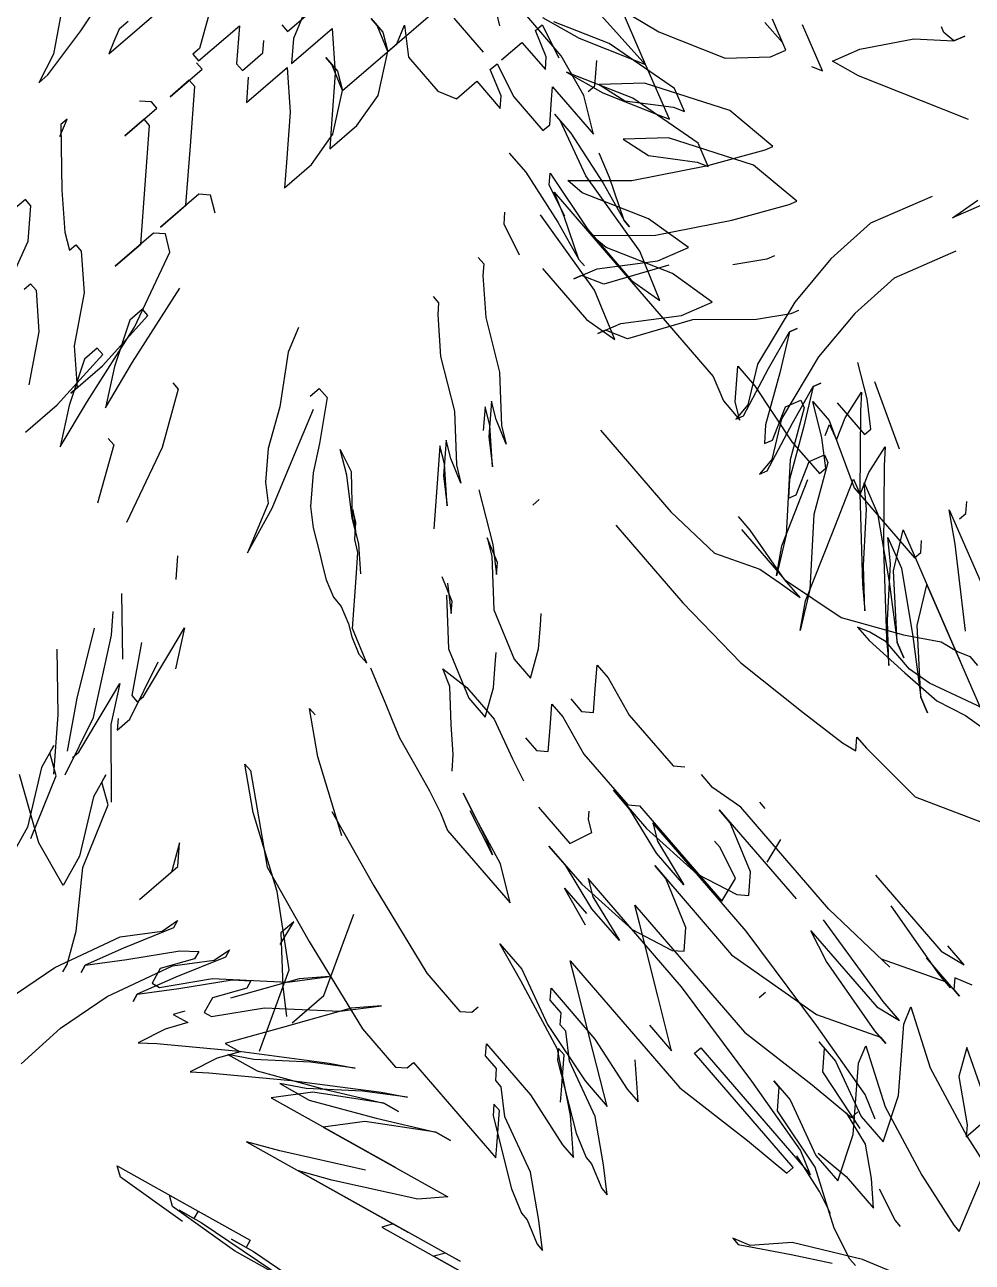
# Model space of a CAD drawing. Header units: millimetres. Extents: x 7703 to 16070, y -6855 to 95.
# Drawn here: x 14868.84 to 14881.5, y -4853.37 to -4836.82 of the extents above; entities that cross this region are included whole.
import ezdxf

# ---------------------------------------------------------------- set-up
doc = ezdxf.new("R2010")
doc.units = ezdxf.units.MM
doc.layers.add('AĞAÇLAR', color=7, linetype='Continuous')
doc.layers.add('kapı', color=6, linetype='Continuous', lineweight=9)

# ---------------------------------------------------------------- blocks, each defined once
blk = doc.blocks.new('A$C06865A3D')
at = {"color": 72}
for p, q in [((1.97119, 2.46585), (1.96814, 2.45811)), ((1.96814, 2.45811), (1.97119, 2.46585)), ((1.94735, 2.43945), (1.96814, 2.45811)), ((1.95886, 2.45729), (1.95498, 2.45882)), ((1.96814, 2.45811), (1.95886, 2.45729)), ((1.92586, 2.40766), (1.94735, 2.43945)), ((2.01397, 2.42663), (1.98155, 2.41256)), ((1.91823, 2.38829), (1.92586, 2.40766)), ((1.98155, 2.41256), (1.93832, 2.3938)), ((2.0713, 2.41298), (2.05452, 2.37039)), ((1.93832, 2.3938), (1.91823, 2.38829)), ((2.05452, 2.37039), (2.05827, 2.39128)), ((2.23571, 2.1409), (2.25769, 2.156)), ((2.25769, 2.156), (2.27045, 2.15924)), ((2.27045, 2.15924), (2.27906, 2.16278)), ((2.27906, 2.16278), (2.28736, 2.16217)), ((2.19651, 2.11872), (2.23571, 2.1409)), ((2.31104, 2.14371), (2.27245, 2.12984)), ((2.27245, 2.12984), (2.25554, 2.1269)), ((2.2846, 2.12476), (2.30597, 2.13154)), ((2.30597, 2.13154), (2.32288, 2.13448)), ((2.21788, 2.1255), (2.20927, 2.12196)), ((2.20927, 2.12196), (2.22172, 2.12104)), ((2.23064, 2.12874), (2.21788, 2.1255)), ((2.22172, 2.12104), (2.25524, 2.12275)), ((2.25554, 2.1269), (2.23064, 2.12874)), ((2.25524, 2.12275), (2.2846, 2.12476)), ((2.10873, 2.11683), (2.09627, 2.11775)), ((2.10427, 2.11298), (2.14993, 2.10962)), ((2.14993, 2.10962), (2.10873, 2.11683)), ((2.14993, 2.10962), (2.19651, 2.11872)), ((2.13271, 2.10253), (2.14962, 2.10546)), ((2.14962, 2.10546), (2.16653, 2.10839)), ((2.16653, 2.10839), (2.14993, 2.10962)), ((2.10243, 2.08805), (2.13271, 2.10253)), ((1.55861, 2.03582), (1.5626, 2.08985)), ((1.9859, 2.09246), (2.06061, 2.08695)), ((2.06061, 2.08695), (2.10243, 2.08805)), ((1.5334, 2.0335), (1.52432, 2.08013)), ((1.55215, 2.06137), (1.55154, 2.05305)), ((1.55154, 2.05305), (1.55508, 2.04444)), ((1.55508, 2.04444), (1.55861, 2.03582)), ((1.51649, 2.03056), (1.53156, 2.00856)), ((1.53895, 1.99548), (1.5334, 2.0335)), ((1.53156, 2.00856), (1.53833, 1.98717)), ((1.53833, 1.98717), (1.53895, 1.99548)), ((1.78668, 1.99432), (1.79375, 1.97708)), ((1.79375, 1.97708), (1.81651, 1.94615)), ((1.82635, 1.96632), (1.82696, 1.97463)), ((1.82696, 1.97463), (1.83526, 1.97402)), ((1.83526, 1.97402), (1.85418, 1.94755)), ((1.8485, 1.92708), (1.83434, 1.96155)), ((1.86725, 1.95495), (1.88354, 1.94957)), ((1.88324, 1.94541), (1.86725, 1.95495)), ((1.88354, 1.94957), (1.90692, 1.92695)), ((1.81651, 1.94615), (1.83128, 1.91999)), ((1.85418, 1.94755), (1.86541, 1.93001)), ((1.90692, 1.92695), (1.88324, 1.94541)), ((1.90307, 1.93141), (1.91491, 1.92218)), ((1.91107, 1.92664), (1.90307, 1.93141)), ((1.86265, 1.8926), (1.8485, 1.92708)), ((1.86541, 1.93001), (1.8731, 1.92108)), ((1.90692, 1.92695), (1.92291, 1.91741)), ((1.91491, 1.92218), (1.90692, 1.92695)), ((1.91876, 1.91772), (1.91107, 1.92664)), ((1.83128, 1.91999), (1.84666, 1.90214)), ((1.8731, 1.92108), (1.88079, 1.91216)), ((1.92675, 1.91295), (1.91876, 1.91772)), ((1.92291, 1.91741), (1.93859, 1.90372)), ((1.88079, 1.91216), (1.89263, 1.90293)), ((1.93829, 1.89956), (1.92675, 1.91295)), ((1.84666, 1.90214), (1.8585, 1.89291)), ((1.89263, 1.90293), (1.90062, 1.89816)), ((1.90062, 1.89816), (1.90862, 1.89339)), ((1.96135, 1.87279), (1.93829, 1.89956)), ((2.02576, 1.89729), (2.04683, 1.89992)), ((2.03791, 1.89222), (2.02576, 1.89729)), ((2.04683, 1.89992), (2.07588, 1.89778)), ((2.07588, 1.89778), (2.10433, 1.88732)), ((2.17166, 1.8949), (2.16782, 1.89936)), ((1.8585, 1.89291), (1.86557, 1.87567)), ((1.87265, 1.85843), (1.86265, 1.8926)), ((1.90862, 1.89339), (1.91661, 1.88862)), ((1.91661, 1.88862), (1.92461, 1.88386)), ((2.05744, 1.87406), (2.03791, 1.89222)), ((2.17966, 1.89013), (2.17166, 1.8949)), ((2.17428, 1.87381), (2.17966, 1.89013)), ((1.92461, 1.88386), (1.93675, 1.87878)), ((2.10433, 1.88732), (2.12062, 1.88194)), ((1.86557, 1.87567), (1.87265, 1.85843)), ((1.93675, 1.87878), (1.94506, 1.87817)), ((1.94506, 1.87817), (1.9572, 1.8731)), ((1.9572, 1.8731), (1.9652, 1.86833)), ((1.98565, 1.86264), (1.96135, 1.87279)), ((2.07313, 1.86037), (2.05744, 1.87406)), ((2.14107, 1.87626), (2.17428, 1.87381)), ((2.4678, 1.87131), (2.4432, 1.87731)), ((2.48764, 1.85732), (2.4678, 1.87131)), ((1.9652, 1.86833), (1.97735, 1.86325)), ((1.97735, 1.86325), (1.98565, 1.86264)), ((1.9898, 1.86234), (2.00195, 1.85726)), ((2.00195, 1.85726), (2.01409, 1.85219)), ((2.08081, 1.85145), (2.07313, 1.86037)), ((2.50332, 1.84362), (2.48764, 1.85732)), ((2.01409, 1.85219), (2.02624, 1.84711)), ((2.02624, 1.84711), (2.03839, 1.84204)), ((2.09711, 1.84607), (2.12971, 1.83531)), ((2.11341, 1.84069), (2.09711, 1.84607)), ((2.44905, 1.84345), (2.47426, 1.84577)), ((2.47426, 1.84577), (2.50332, 1.84362)), ((2.03839, 1.84204), (2.05883, 1.83635)), ((2.05883, 1.83635), (2.07928, 1.83067)), ((2.14185, 1.83023), (2.10926, 1.84099)), ((2.15016, 1.82962), (2.11341, 1.84069)), ((2.07928, 1.83067), (2.09558, 1.82529)), ((2.12971, 1.83531), (2.14185, 1.83023)), ((2.17414, 1.81532), (2.15016, 1.82962)), ((2.46858, 1.82529), (2.43983, 1.83159)), ((2.09558, 1.82529), (2.10773, 1.82021)), ((2.10773, 1.82021), (2.17414, 1.81532)), ((2.48488, 1.81991), (2.46858, 1.82529))]:
    blk.add_line(p, q, dxfattribs=at)
at = {"color": 87}
for p, q in [((1.91819, 2.37864), (1.88551, 2.39152)), ((1.88997, 2.3709), (1.86818, 2.37949)), ((1.86604, 2.37405), (1.88452, 2.37305)), ((1.88568, 2.36002), (1.88997, 2.3709)), ((1.9106, 2.37535), (1.91819, 2.37864)), ((1.86407, 2.33711), (1.88568, 2.36002)), ((2.07266, 2.35549), (2.05551, 2.31196)), ((1.81853, 2.31734), (1.86407, 2.33711)), ((1.76968, 2.30516), (1.81853, 2.31734)), ((2.05551, 2.31196), (2.05354, 2.27503)), ((1.9697, 2.30178), (1.93059, 2.29833)), ((1.96755, 2.29634), (1.9697, 2.30178)), ((1.82844, 2.29458), (1.77299, 2.29757)), ((1.86656, 2.27956), (1.82844, 2.29458)), ((1.93059, 2.29833), (1.87531, 2.26983)), ((1.9471, 2.2604), (1.96755, 2.29634)), ((1.82102, 2.25979), (1.85897, 2.27627)), ((1.89264, 2.28186), (1.83835, 2.27182)), ((1.85897, 2.27627), (1.86656, 2.27956)), ((1.90898, 2.27542), (1.89264, 2.28186)), ((1.90139, 2.27213), (1.90898, 2.27542)), ((1.83835, 2.27182), (1.80039, 2.25535)), ((1.87531, 2.26983), (1.8537, 2.24692)), ((1.87433, 2.25136), (1.90139, 2.27213)), ((2.05354, 2.27503), (2.05702, 2.23595)), ((1.78217, 2.25756), (1.73243, 2.26123)), ((1.7928, 2.25205), (1.82102, 2.25979)), ((1.91691, 2.21572), (1.9471, 2.2604)), ((1.73727, 2.2421), (1.71332, 2.25638)), ((1.8128, 2.24905), (1.78217, 2.25756)), ((1.80039, 2.25535), (1.7928, 2.25205)), ((1.8537, 2.24692), (1.87433, 2.25136)), ((1.83675, 2.23477), (1.8128, 2.24905)), ((2.02219, 2.24338), (2.00817, 2.22376)), ((2.02434, 2.24882), (2.02219, 2.24338)), ((1.79323, 2.23797), (1.83675, 2.23477)), ((1.79899, 2.23129), (1.79323, 2.23797)), ((2.05702, 2.23595), (2.06924, 2.18713)), ((1.8105, 2.21793), (1.79899, 2.23129)), ((2.00817, 2.22376), (1.97683, 2.19212)), ((2.07121, 2.22407), (2.06907, 2.21863)), ((2.06907, 2.21863), (2.07121, 2.22407)), ((2.13425, 2.22437), (2.143, 2.21464)), ((2.13871, 2.20376), (2.13425, 2.22437)), ((1.75409, 2.21583), (1.75455, 2.22205)), ((1.77228, 2.20823), (1.75409, 2.21583)), ((1.75455, 2.22205), (1.77896, 2.21399)), ((1.81004, 2.2117), (1.8105, 2.21793)), ((1.88557, 2.18408), (1.91691, 2.21572)), ((2.06907, 2.21863), (2.08442, 2.19372)), ((2.07683, 2.19043), (2.06907, 2.21863)), ((1.77804, 2.20155), (1.77228, 2.20823)), ((1.77896, 2.21399), (1.81004, 2.2117)), ((1.97781, 2.21059), (1.94415, 2.20499)), ((1.96924, 2.18882), (1.97781, 2.21059)), ((2.07622, 2.21104), (2.09372, 2.20975)), ((2.09869, 2.19764), (2.07622, 2.21104)), ((2.09372, 2.20975), (2.13908, 2.1888)), ((2.143, 2.21464), (2.18344, 2.17356)), ((1.75179, 2.18471), (1.75317, 2.20338)), ((1.75317, 2.20338), (1.77804, 2.20155)), ((1.94415, 2.20499), (1.89861, 2.18523)), ((2.14532, 2.18858), (2.13871, 2.20376)), ((1.69008, 2.19551), (1.70781, 2.18169)), ((1.69538, 2.18261), (1.69008, 2.19551)), ((1.97683, 2.19212), (1.95423, 2.15074)), ((2.02201, 2.19156), (2.03951, 2.19027)), ((2.03822, 2.17275), (2.02201, 2.19156)), ((2.03951, 2.19027), (2.08573, 2.18099)), ((2.0879, 2.15464), (2.07683, 2.19043)), ((2.08442, 2.19372), (2.10308, 2.16123)), ((2.11532, 2.18468), (2.09869, 2.19764)), ((2.10407, 2.1797), (2.10835, 2.19058)), ((2.10835, 2.19058), (2.1138, 2.18843)), ((2.13443, 2.19287), (2.14532, 2.18858)), ((2.13773, 2.18529), (2.13443, 2.19287)), ((2.20366, 2.18991), (2.19826, 2.19617)), ((2.20323, 2.18407), (2.20366, 2.18991)), ((1.6917, 2.13281), (1.69538, 2.18261)), ((1.70781, 2.18169), (1.7389, 2.1794)), ((1.7389, 2.1794), (1.75179, 2.18471)), ((1.80451, 2.18411), (1.822, 2.18282)), ((1.81034, 2.18368), (1.80451, 2.18411)), ((1.822, 2.18282), (1.8624, 2.17397)), ((1.84576, 2.18694), (2.01489, 2.17447)), ((1.86283, 2.17981), (1.84576, 2.18694)), ((1.89861, 2.18523), (1.88557, 2.18408)), ((1.94334, 2.15503), (1.96924, 2.18882)), ((2.06924, 2.18713), (2.0846, 2.16222)), ((2.08573, 2.18099), (2.11489, 2.17884)), ((2.1138, 2.18843), (2.13246, 2.15594)), ((2.11489, 2.17884), (2.11532, 2.18468)), ((2.15094, 2.15494), (2.13773, 2.18529)), ((2.13908, 2.1888), (2.20323, 2.18407)), ((2.18014, 2.18115), (2.20193, 2.17256)), ((2.19434, 2.16927), (2.18014, 2.18115)), ((1.8624, 2.17397), (1.89113, 2.16599)), ((1.89113, 2.16599), (1.86283, 2.17981)), ((2.01489, 2.17447), (2.03195, 2.16734)), ((2.04945, 2.16605), (2.03822, 2.17275)), ((2.11397, 2.15694), (2.10407, 2.1797)), ((2.18344, 2.17356), (2.22933, 2.13034)), ((2.20193, 2.17256), (2.24121, 2.14451)), ((2.22255, 2.17701), (2.31515, 2.14052)), ((2.23791, 2.1521), (2.22255, 2.17701)), ((1.91402, 2.15843), (1.8503, 2.169)), ((1.89696, 2.16556), (1.89113, 2.16599)), ((1.89113, 2.16599), (1.89696, 2.16556)), ((2.03195, 2.16734), (2.04945, 2.16605)), ((2.22059, 2.14007), (2.19434, 2.16927)), ((1.94815, 2.14417), (1.91402, 2.15843)), ((1.93691, 2.13871), (1.94334, 2.15503)), ((2.0846, 2.16222), (2.08576, 2.1492)), ((2.08576, 2.1492), (2.0879, 2.15464)), ((2.10308, 2.16123), (2.11183, 2.15149)), ((2.11183, 2.15149), (2.11397, 2.15694)), ((2.13246, 2.15594), (2.16745, 2.11701)), ((2.17076, 2.10942), (2.15094, 2.15494)), ((1.83692, 2.1465), (1.83152, 2.15277)), ((1.85981, 2.13894), (1.83692, 2.1465)), ((1.95423, 2.15074), (1.93905, 2.14415)), ((2.27505, 2.11861), (2.23791, 2.1521)), ((1.66729, 2.14087), (1.67973, 2.13995)), ((1.67351, 2.14041), (1.66729, 2.14087)), ((1.6917, 2.13281), (1.67351, 2.14041)), ((1.67973, 2.13995), (1.6917, 2.13281)), ((1.87774, 2.14349), (1.9244, 2.14005)), ((1.9244, 2.14005), (1.94815, 2.14417)), ((1.93905, 2.14415), (1.93691, 2.13871)), ((2.24353, 2.11846), (2.22059, 2.14007)), ((2.24121, 2.14451), (2.27505, 2.11861)), ((1.70852, 2.10654), (1.6917, 2.13281)), ((2.22933, 2.13034), (2.24353, 2.11846)), ((1.60629, 2.07653), (1.60904, 2.11388)), ((1.60904, 2.11388), (1.6148, 2.10719)), ((1.63391, 2.11204), (1.62815, 2.11872)), ((1.63254, 2.09337), (1.63391, 2.11204)), ((1.65027, 2.07955), (1.65302, 2.11689)), ((1.65302, 2.11689), (1.67652, 2.09639)), ((2.16745, 2.11701), (2.18281, 2.0921)), ((2.28594, 2.11432), (2.27505, 2.11861)), ((2.27505, 2.11861), (2.28594, 2.11432)), ((1.6148, 2.10719), (1.62632, 2.09383)), ((1.7129, 2.08119), (1.70852, 2.10654)), ((2.18281, 2.0921), (2.17076, 2.10942)), ((1.58947, 2.1028), (1.60053, 2.08321)), ((1.67652, 2.09639), (1.69955, 2.06966)), ((1.62632, 2.09383), (1.63254, 2.09337)), ((1.63875, 2.09291), (1.65027, 2.07955)), ((2.3212, 2.06669), (2.36711, 2.08724)), ((1.60053, 2.08321), (1.60007, 2.07699)), ((1.71107, 2.05629), (1.7129, 2.08119)), ((1.60007, 2.07699), (1.60629, 2.07653)), ((1.69955, 2.06966), (1.71107, 2.05629)), ((1.83758, 2.07601), (1.84342, 2.07558)), ((1.84342, 2.07558), (1.84882, 2.06932)), ((1.84882, 2.06932), (1.87085, 2.05008)), ((2.25906, 2.05759), (2.2695, 2.06024)), ((2.26321, 2.06754), (2.2734, 2.06679)), ((2.2695, 2.06024), (2.26321, 2.06754)), ((2.2734, 2.06679), (2.3212, 2.06669)), ((2.0402, 2.05321), (2.11152, 2.04795)), ((2.16951, 2.0471), (2.2246, 2.05329)), ((2.2246, 2.05329), (2.25906, 2.05759)), ((1.87085, 2.05008), (1.90455, 2.02999)), ((2.11152, 2.04795), (2.16951, 2.0471)), ((1.6032, 2.03313), (1.59694, 2.02772)), ((1.60903, 2.0327), (1.6032, 2.03313)), ((1.60688, 2.00351), (1.60903, 2.0327)), ((1.90455, 2.02999), (1.93199, 2.00449)), ((1.9894, 2.02227), (1.98983, 2.02811)), ((1.60817, 2.02103), (1.60688, 2.00351)), ((1.614, 2.0206), (1.60817, 2.02103)), ((1.64101, 1.98925), (1.614, 2.0206)), ((1.91493, 2.01161), (1.93113, 1.99281)), ((1.92616, 2.00492), (1.91493, 2.01161)), ((2.34022, 2.00872), (2.41021, 2.00356)), ((2.41021, 2.00356), (2.42813, 2.00811)), ((2.42813, 2.00811), (2.41064, 2.0094)), ((1.9145, 2.00577), (1.9253, 1.99324)), ((1.92573, 1.99908), (1.9145, 2.00577)), ((1.94323, 1.99779), (1.92616, 2.00492)), ((1.93199, 2.00449), (1.94323, 1.99779)), ((2.42101, 1.99103), (2.36312, 2.00116)), ((2.44196, 2.00211), (2.42986, 1.99713)), ((1.9253, 1.99324), (1.95231, 1.9619)), ((1.94777, 1.97984), (1.92573, 1.99908)), ((1.93113, 1.99281), (1.94777, 1.97984)), ((2.4411, 1.99043), (2.4061, 1.99301)), ((2.43267, 1.99017), (2.42101, 1.99103)), ((2.42986, 1.99713), (2.43526, 1.99086)), ((2.43526, 1.99086), (2.4411, 1.99043)), ((1.66802, 1.95791), (1.64101, 1.98925)), ((2.25322, 1.98725), (2.24739, 1.98768)), ((2.3843, 1.97025), (2.42684, 1.9906)), ((2.42684, 1.9906), (2.43267, 1.99017)), ((1.67514, 1.975), (1.66888, 1.96959)), ((1.68638, 1.9683), (1.67514, 1.975)), ((2.24066, 1.97586), (2.2169, 1.97174)), ((2.33397, 1.96898), (2.24066, 1.97586)), ((2.28066, 1.96174), (2.27612, 1.97969)), ((1.66888, 1.96959), (1.6663, 1.93456)), ((1.70583, 1.91404), (1.68638, 1.9683)), ((2.39272, 1.97052), (2.33397, 1.96898)), ((2.49846, 1.95506), (2.47016, 1.96888)), ((2.47016, 1.96888), (2.48053, 1.95051)), ((1.6663, 1.93456), (1.66802, 1.95791)), ((2.40627, 1.9502), (2.33672, 1.9612)), ((2.33586, 1.94953), (2.40584, 1.94437)), ((2.35876, 1.94197), (2.33586, 1.94953)), ((2.40584, 1.94437), (2.42377, 1.94892)), ((2.42377, 1.94892), (2.40627, 1.9502)), ((2.48053, 1.95051), (2.5084, 1.93085)), ((1.99724, 1.93511), (1.98018, 1.94223)), ((1.98601, 1.9418), (2.00264, 1.92884)), ((2.25017, 1.94581), (2.24434, 1.94624)), ((2.27307, 1.93825), (2.25017, 1.94581)), ((2.41664, 1.93183), (2.35876, 1.94197)), ((2.5138, 1.92458), (2.5151, 1.94209)), ((1.99141, 1.93554), (2.01885, 1.91003)), ((2.00264, 1.92884), (1.99724, 1.93511)), ((2.0493, 1.9254), (2.0439, 1.93167)), ((2.09682, 1.93364), (2.10848, 1.93278)), ((2.10762, 1.9211), (2.09682, 1.93364)), ((2.10848, 1.93278), (2.13721, 1.92479)), ((2.27761, 1.92031), (2.27307, 1.93825)), ((2.37993, 1.91106), (2.42248, 1.9314)), ((2.42831, 1.93097), (2.41664, 1.93183)), ((2.42248, 1.9314), (2.42831, 1.93097)), ((2.5084, 1.93085), (2.5138, 1.92458)), ((2.0601, 1.91286), (2.0493, 1.9254)), ((2.13721, 1.92479), (2.18387, 1.92135)), ((2.18387, 1.92135), (2.19013, 1.92676)), ((2.19013, 1.92676), (2.27761, 1.92031)), ((1.71902, 1.85437), (1.70583, 1.91404)), ((2.11842, 1.90856), (2.10762, 1.9211)), ((2.4246, 1.90767), (2.41963, 1.91978)), ((2.41963, 1.91978), (2.45916, 1.89926)), ((2.01885, 1.91003), (2.05298, 1.89578)), ((2.07048, 1.89449), (2.0601, 1.91286)), ((2.11216, 1.90315), (2.11842, 1.90856)), ((2.22701, 1.90472), (2.30866, 1.8987)), ((2.23867, 1.90386), (2.22701, 1.90472)), ((2.30866, 1.8987), (2.37993, 1.91106)), ((2.45701, 1.87006), (2.4246, 1.90767)), ((2.55702, 1.87443), (2.5421, 1.91075)), ((2.1005, 1.90401), (2.11216, 1.90315)), ((2.2728, 1.8896), (2.23867, 1.90386)), ((2.45916, 1.89926), (2.51079, 1.88371)), ((2.05298, 1.89578), (2.07048, 1.89449)), ((2.28361, 1.87707), (2.2728, 1.8896)), ((1.63283, 1.87833), (1.63326, 1.88417)), ((1.63326, 1.88417), (1.6391, 1.88374)), ((1.6391, 1.88374), (1.66113, 1.8645)), ((1.69785, 1.88528), (1.69699, 1.8736)), ((1.70368, 1.88485), (1.69785, 1.88528)), ((1.70607, 1.83771), (1.70368, 1.88485)), ((2.51079, 1.88371), (2.55119, 1.87486)), ((1.69699, 1.8736), (1.71233, 1.84312)), ((2.24732, 1.86213), (2.27735, 1.87166)), ((2.27735, 1.87166), (2.28361, 1.87707)), ((2.55119, 1.87486), (2.55702, 1.87443)), ((1.66113, 1.8645), (1.68231, 1.83359)), ((2.16525, 1.86231), (2.20024, 1.85973)), ((2.18274, 1.86102), (2.16525, 1.86231)), ((2.20024, 1.85973), (2.24732, 1.86213)), ((2.20067, 1.86557), (2.2119, 1.85887)), ((2.29981, 1.85826), (2.20067, 1.86557)), ((2.47236, 1.83958), (2.45701, 1.87006)), ((1.7281, 1.81848), (1.71902, 1.85437)), ((2.2173, 1.85261), (2.18274, 1.86102)), ((2.2119, 1.85887), (2.24646, 1.85046)), ((2.38103, 1.84641), (2.29981, 1.85826)), ((2.3974, 1.85685), (2.39157, 1.85728)), ((2.39157, 1.85728), (2.40907, 1.85599)), ((2.40821, 1.84431), (2.3974, 1.85685)), ((2.40907, 1.85599), (2.44903, 1.8413)), ((1.74773, 1.84613), (1.75357, 1.8457)), ((1.75357, 1.8457), (1.77431, 1.80895)), ((2.24646, 1.85046), (2.2173, 1.85261)), ((2.43892, 1.83627), (2.38103, 1.84641)), ((1.70392, 1.80852), (1.70607, 1.83771)), ((1.71233, 1.84312), (1.7281, 1.81848)), ((2.33891, 1.8319), (2.33934, 1.83774)), ((2.33934, 1.83774), (2.45598, 1.82914)), ((2.45443, 1.83504), (2.40821, 1.84431)), ((2.45598, 1.82914), (2.43892, 1.83627)), ((2.44903, 1.8413), (2.47236, 1.83958)), ((2.44389, 1.82416), (2.33891, 1.8319)), ((2.49396, 1.81451), (2.45443, 1.83504)), ((2.44346, 1.81833), (2.44389, 1.82416)), ((2.23222, 1.81629), (2.34886, 1.80769)), ((2.24345, 1.80959), (2.23222, 1.81629)), ((2.34886, 1.80769), (2.40804, 1.81507)), ((2.40804, 1.81507), (2.44346, 1.81833)), ((2.51686, 1.80695), (2.49396, 1.81451)), ((2.28839, 1.7828), (2.24345, 1.80959)), ((2.52269, 1.80652), (2.51686, 1.80695)), ((2.18924, 1.79011), (2.21257, 1.78839)), ((2.21797, 1.78212), (2.18924, 1.79011)), ((2.21257, 1.78839), (2.25253, 1.7737)), ((2.2696, 1.76657), (2.21797, 1.78212)), ((2.32209, 1.7627), (2.28839, 1.7828)), ((2.25253, 1.7737), (2.29876, 1.76442)), ((1.84625, 1.75082), (1.83545, 1.76336)), ((2.3087, 1.74021), (2.2696, 1.76657)), ((2.29876, 1.76442), (2.32209, 1.7627)), ((1.8778, 1.70154), (1.84625, 1.75082)), ((1.97542, 1.75304), (1.98125, 1.75261)), ((2.00329, 1.73338), (1.97542, 1.75304)), ((1.98125, 1.75261), (2.03699, 1.71328)), ((1.83416, 1.74584), (1.86031, 1.70283)), ((2.05405, 1.70615), (2.00329, 1.73338)), ((2.23202, 1.73412), (2.27868, 1.73068)), ((2.23743, 1.72786), (2.23202, 1.73412)), ((2.33074, 1.72098), (2.3087, 1.74021)), ((1.87412, 1.73116), (1.8899, 1.70652)), ((1.87866, 1.71321), (1.87412, 1.73116)), ((2.24909, 1.727), (2.23743, 1.72786)), ((2.25449, 1.72073), (2.24909, 1.727)), ((2.27868, 1.73068), (2.31907, 1.72184)), ((1.82618, 1.71708), (1.85902, 1.68531)), ((2.26032, 1.7203), (2.25449, 1.72073)), ((2.27696, 1.70733), (2.26032, 1.7203)), ((2.31907, 1.72184), (2.33074, 1.72098)), ((1.88774, 1.67732), (1.87866, 1.71321)), ((1.8899, 1.70652), (1.92814, 1.66848)), ((2.03699, 1.71328), (2.09445, 1.69731)), ((2.26529, 1.70819), (2.2707, 1.70192)), ((2.27113, 1.70776), (2.26529, 1.70819)), ((2.28733, 1.68896), (2.27113, 1.70776)), ((2.31692, 1.69265), (2.27696, 1.70733)), ((1.86031, 1.70283), (1.88148, 1.67192)), ((1.89229, 1.65938), (1.8778, 1.70154)), ((2.09856, 1.67352), (2.05405, 1.70615)), ((2.14372, 1.67804), (2.16148, 1.70129)), ((2.16148, 1.70129), (2.14776, 1.68526)), ((2.2707, 1.70192), (2.31563, 1.67513)), ((2.09445, 1.69731), (2.16357, 1.68047)), ((2.34479, 1.67298), (2.31692, 1.69265)), ((1.85902, 1.68531), (1.88602, 1.65397)), ((1.98192, 1.68212), (1.99229, 1.66375)), ((1.99272, 1.66959), (1.98192, 1.68212)), ((2.14776, 1.68526), (2.1235, 1.64195)), ((2.19856, 1.67789), (2.20482, 1.6833)), ((2.20482, 1.6833), (2.20525, 1.68914)), ((2.20525, 1.68914), (2.29273, 1.68269)), ((2.29273, 1.68269), (2.28733, 1.68896)), ((1.88731, 1.67149), (1.88774, 1.67732)), ((1.91216, 1.67947), (1.91693, 1.66259)), ((1.91375, 1.67385), (1.91216, 1.67947)), ((1.92819, 1.66577), (1.91375, 1.67385)), ((2.12384, 1.61883), (2.09856, 1.67352)), ((2.10501, 1.6428), (2.14372, 1.67804)), ((2.16357, 1.68047), (2.19856, 1.67789)), ((2.31563, 1.67513), (2.3327, 1.668)), ((2.36142, 1.66001), (2.34479, 1.67298)), ((1.94654, 1.62234), (1.92819, 1.66577)), ((1.99014, 1.63456), (1.99272, 1.66959)), ((2.21927, 1.669), (2.19428, 1.64979)), ((2.20396, 1.6586), (2.21927, 1.669)), ((2.25062, 1.66571), (2.21032, 1.63609)), ((2.21436, 1.64331), (2.25062, 1.66571)), ((2.26189, 1.66889), (2.25062, 1.66571)), ((2.25062, 1.66571), (2.26189, 1.66889)), ((2.3327, 1.668), (2.33853, 1.66757)), ((2.33853, 1.66757), (2.35559, 1.66044)), ((1.91693, 1.66259), (1.93932, 1.62638)), ((2.15398, 1.62018), (2.20396, 1.6586)), ((2.35559, 1.66044), (2.36142, 1.66001)), ((2.06081, 1.64855), (2.04622, 1.61404)), ((2.05676, 1.64133), (2.05922, 1.65417)), ((2.05922, 1.65417), (2.06081, 1.64855)), ((2.07525, 1.64047), (2.08493, 1.64928)), ((2.08493, 1.64928), (2.08652, 1.64366)), ((2.19428, 1.64979), (2.16525, 1.62336)), ((2.039, 1.61808), (2.05676, 1.64133)), ((2.05344, 1.61001), (2.07525, 1.64047)), ((2.08652, 1.64366), (2.07439, 1.622)), ((2.0832, 1.61234), (2.10501, 1.6428)), ((2.1235, 1.64195), (2.10733, 1.61307)), ((2.17247, 1.61932), (2.21436, 1.64331)), ((2.19255, 1.61284), (2.28832, 1.6399)), ((2.28832, 1.6399), (2.2746, 1.62387)), ((1.91274, 1.6128), (1.8694, 1.63701)), ((2.21032, 1.63609), (2.19255, 1.61284)), ((2.31072, 1.60369), (2.40649, 1.63074)), ((1.93932, 1.62638), (1.94568, 1.60387)), ((1.97457, 1.58773), (1.94654, 1.62234)), ((2.07439, 1.622), (2.07757, 1.61074)), ((2.16525, 1.62336), (2.14994, 1.61296)), ((2.2746, 1.62387), (2.22304, 1.59107)), ((1.94568, 1.60387), (1.91274, 1.6128)), ((2.02196, 1.57073), (2.039, 1.61808)), ((2.04622, 1.61404), (2.03568, 1.58676)), ((2.07757, 1.61074), (2.0832, 1.61234)), ((2.10733, 1.61307), (2.10328, 1.60585)), ((2.10964, 1.58334), (2.15398, 1.62018)), ((2.14994, 1.61296), (2.17247, 1.61932)), ((2.20209, 1.57908), (2.32603, 1.61409)), ((2.32603, 1.61409), (2.31476, 1.61091)), ((2.03568, 1.58676), (2.05344, 1.61001)), ((2.10328, 1.60585), (2.11455, 1.60904)), ((2.11455, 1.60904), (2.10646, 1.5946)), ((2.31476, 1.61091), (2.31072, 1.60369)), ((2.10646, 1.5946), (2.09996, 1.57453)), ((1.98657, 1.56681), (1.97457, 1.58773)), ((2.03727, 1.58113), (2.03568, 1.58676)), ((2.03568, 1.58676), (2.03727, 1.58113)), ((2.22304, 1.59107), (2.20209, 1.57908)), ((2.09996, 1.57453), (2.10964, 1.58334)), ((2.0146, 1.53219), (2.02196, 1.57073)), ((2.44088, 1.57361), (2.2099, 1.50836)), ((1.98816, 1.56118), (1.98657, 1.56681)), ((2.01287, 1.49524), (2.0146, 1.53219)), ((2.21958, 1.51718), (2.28877, 1.53064)), ((2.15039, 1.50371), (2.21236, 1.52121)), ((2.20268, 1.5124), (2.21958, 1.51718)), ((2.21236, 1.52121), (2.21395, 1.51558)), ((2.2099, 1.50836), (2.15761, 1.49967)), ((2.21395, 1.51558), (2.20268, 1.5124)), ((2.15761, 1.49967), (2.15039, 1.50371))]:
    blk.add_line(p, q, dxfattribs=at)
at = {"color": 84}
for p, q in [((2.034, 2.37072), (2.01685, 2.3272)), ((2.01685, 2.3272), (2.01488, 2.29026)), ((1.82791, 2.29479), (1.78978, 2.30981)), ((1.89193, 2.31356), (1.83666, 2.28506)), ((1.93104, 2.31701), (1.89193, 2.31356)), ((1.90844, 2.27563), (1.9289, 2.31157)), ((1.9289, 2.31157), (1.93104, 2.31701)), ((1.85398, 2.29709), (1.79969, 2.28705)), ((1.82032, 2.2915), (1.82791, 2.29479)), ((1.87032, 2.29065), (1.85398, 2.29709)), ((1.79969, 2.28705), (1.76174, 2.27058)), ((1.78236, 2.27502), (1.82032, 2.2915)), ((1.83666, 2.28506), (1.81504, 2.26215)), ((1.83567, 2.26659), (1.86273, 2.28736)), ((1.86273, 2.28736), (1.87032, 2.29065)), ((2.01488, 2.29026), (2.01836, 2.25118)), ((1.87826, 2.23095), (1.90844, 2.27563)), ((1.75415, 2.26729), (1.78236, 2.27502)), ((1.81356, 2.25936), (1.80204, 2.27273)), ((1.75714, 2.25726), (1.7576, 2.26349)), ((1.7576, 2.26349), (1.78201, 2.25543)), ((1.8131, 2.25314), (1.81356, 2.25936)), ((1.81504, 2.26215), (1.83567, 2.26659)), ((1.98354, 2.25861), (1.96951, 2.239)), ((1.98568, 2.26405), (1.98354, 2.25861)), ((1.77534, 2.24967), (1.75714, 2.25726)), ((1.78109, 2.24298), (1.77534, 2.24967)), ((2.01836, 2.25118), (2.03059, 2.20236)), ((2.10174, 2.23908), (2.07928, 2.25248)), ((2.09677, 2.25119), (2.14214, 2.23023)), ((1.75485, 2.22614), (1.75622, 2.24482)), ((1.75622, 2.24482), (1.78109, 2.24298)), ((2.03255, 2.2393), (2.03041, 2.23386)), ((2.03041, 2.23386), (2.03255, 2.2393)), ((2.03041, 2.23386), (2.04577, 2.20895)), ((2.03818, 2.20566), (2.03041, 2.23386)), ((2.09559, 2.2396), (2.10434, 2.22987)), ((2.10006, 2.21899), (2.09559, 2.2396)), ((2.11838, 2.22611), (2.10174, 2.23908)), ((2.20672, 2.23134), (2.20132, 2.23761)), ((1.69476, 2.17425), (1.69843, 2.22404)), ((1.80756, 2.22555), (1.82506, 2.22426)), ((1.81339, 2.22512), (1.80756, 2.22555)), ((1.85336, 2.21043), (1.81339, 2.22512)), ((1.82506, 2.22426), (1.86545, 2.21541)), ((1.84691, 2.19931), (1.87826, 2.23095)), ((1.86588, 2.22125), (1.84882, 2.22838)), ((1.93915, 2.22582), (1.90549, 2.22022)), ((1.93058, 2.20405), (1.93915, 2.22582)), ((2.10434, 2.22987), (2.14479, 2.18879)), ((2.11795, 2.22028), (2.11838, 2.22611)), ((2.19676, 2.22488), (2.31658, 2.17767)), ((2.2164, 2.21086), (2.19676, 2.22488)), ((2.20629, 2.2255), (2.20672, 2.23134)), ((1.71087, 2.22313), (1.74195, 2.22084)), ((1.90549, 2.22022), (1.85995, 2.20046)), ((1.86545, 2.21541), (1.89418, 2.20742)), ((1.89418, 2.20742), (1.86588, 2.22125)), ((2.08879, 2.22243), (2.11795, 2.22028)), ((2.10666, 2.20381), (2.10006, 2.21899)), ((1.91708, 2.19986), (1.85336, 2.21043)), ((1.90001, 2.20699), (1.89418, 2.20742)), ((1.89418, 2.20742), (1.90001, 2.20699)), ((1.93817, 2.20735), (1.91557, 2.16597)), ((2.04577, 2.20895), (2.06442, 2.17646)), ((2.09577, 2.20811), (2.10666, 2.20381)), ((2.09907, 2.20052), (2.09577, 2.20811)), ((2.26444, 2.17307), (2.2164, 2.21086)), ((1.85995, 2.20046), (1.84691, 2.19931)), ((1.90468, 2.17026), (1.93058, 2.20405)), ((1.95121, 2.18561), (1.91708, 2.19986)), ((2.03059, 2.20236), (2.04594, 2.17746)), ((2.04924, 2.16987), (2.03818, 2.20566)), ((2.06541, 2.19493), (2.0697, 2.20581)), ((2.0697, 2.20581), (2.07514, 2.20366)), ((2.07514, 2.20366), (2.0938, 2.17117)), ((1.83457, 2.19421), (1.8808, 2.18493)), ((1.83997, 2.18794), (1.83457, 2.19421)), ((2.07532, 2.17217), (2.06541, 2.19493)), ((2.14148, 2.19638), (2.16327, 2.18779)), ((2.15568, 2.1845), (2.14148, 2.19638)), ((2.1839, 2.19224), (2.27649, 2.15576)), ((2.19925, 2.16733), (2.1839, 2.19224)), ((1.67035, 2.18231), (1.68278, 2.18139)), ((1.67657, 2.18185), (1.67035, 2.18231)), ((1.69476, 2.17425), (1.67657, 2.18185)), ((1.68278, 2.18139), (1.69476, 2.17425)), ((1.86287, 2.18038), (1.83997, 2.18794)), ((1.8808, 2.18493), (1.92745, 2.18149)), ((1.92745, 2.18149), (1.95121, 2.18561)), ((2.14479, 2.18879), (2.19068, 2.14557)), ((2.18193, 2.1553), (2.15568, 2.1845)), ((2.16327, 2.18779), (2.20256, 2.15974)), ((1.71158, 2.14798), (1.69476, 2.17425)), ((2.04594, 2.17746), (2.0471, 2.16443)), ((2.06442, 2.17646), (2.07317, 2.16673)), ((2.07317, 2.16673), (2.07532, 2.17217)), ((1.89825, 2.15394), (1.90468, 2.17026)), ((1.91557, 2.16597), (1.90039, 2.15938)), ((2.0471, 2.16443), (2.04924, 2.16987)), ((2.0938, 2.17117), (2.1288, 2.13224)), ((2.1321, 2.12465), (2.11228, 2.17017)), ((2.23639, 2.13384), (2.19925, 2.16733)), ((1.63121, 2.16016), (1.64181, 2.13435)), ((1.65332, 2.12098), (1.65608, 2.15833)), ((1.65608, 2.15833), (1.67957, 2.13782)), ((1.90039, 2.15938), (1.89825, 2.15394)), ((2.20487, 2.13369), (2.18193, 2.1553)), ((2.20256, 2.15974), (2.23639, 2.13384)), ((1.63559, 2.13481), (1.63697, 2.15348)), ((1.71596, 2.12262), (1.71158, 2.14798)), ((1.67957, 2.13782), (1.70261, 2.11109)), ((2.19068, 2.14557), (2.20487, 2.13369)), ((1.62937, 2.13526), (1.63559, 2.13481)), ((1.64181, 2.13435), (1.65332, 2.12098)), ((2.1288, 2.13224), (2.14415, 2.10733)), ((2.24729, 2.12955), (2.23639, 2.13384)), ((2.23639, 2.13384), (2.24729, 2.12955)), ((1.71412, 2.09773), (1.71596, 2.12262)), ((2.14415, 2.10733), (2.1321, 2.12465)), ((1.84064, 2.11745), (1.84647, 2.11702)), ((1.84647, 2.11702), (1.85187, 2.11075)), ((1.70261, 2.11109), (1.71412, 2.09773)), ((1.85187, 2.11075), (1.87391, 2.09152)), ((1.87391, 2.09152), (1.90761, 2.07142)), ((1.61209, 2.07414), (1.60626, 2.07457)), ((1.60994, 2.04495), (1.61209, 2.07414)), ((1.90761, 2.07142), (1.93505, 2.04592)), ((1.61123, 2.06246), (1.60994, 2.04495)), ((1.61706, 2.06203), (1.61123, 2.06246)), ((1.64407, 2.03069), (1.61706, 2.06203)), ((1.91798, 2.05305), (1.93419, 2.03425)), ((1.92922, 2.04635), (1.91798, 2.05305)), ((1.91755, 2.04721), (1.92836, 2.03468)), ((1.92879, 2.04051), (1.91755, 2.04721)), ((1.94628, 2.03922), (1.92922, 2.04635)), ((1.93505, 2.04592), (1.94628, 2.03922)), ((1.95082, 2.02128), (1.92879, 2.04051)), ((1.93419, 2.03425), (1.95082, 2.02128)), ((1.67107, 1.99935), (1.64407, 2.03069)), ((1.67194, 2.01103), (1.66935, 1.976)), ((1.6782, 2.01644), (1.67194, 2.01103)), ((1.68943, 2.00974), (1.6782, 2.01644)), ((1.95536, 2.00334), (1.98906, 1.98324)), ((1.66935, 1.976), (1.67107, 1.99935)), ((1.57021, 1.98331), (1.56978, 1.97747)), ((1.57518, 1.9712), (1.57021, 1.98331)), ((1.98323, 1.98367), (1.99447, 1.97697)), ((2.0003, 1.97654), (1.98323, 1.98367)), ((1.98906, 1.98324), (2.0057, 1.97027)), ((1.56978, 1.97747), (1.60262, 1.9457)), ((1.99447, 1.97697), (2.0219, 1.95147)), ((2.0057, 1.97027), (2.0003, 1.97654)), ((2.09987, 1.97507), (2.11153, 1.97421)), ((2.11067, 1.96254), (2.09987, 1.97507)), ((2.11153, 1.97421), (2.14026, 1.96622)), ((2.05235, 1.96684), (2.04695, 1.9731)), ((2.06316, 1.9543), (2.05235, 1.96684)), ((2.14026, 1.96622), (2.18692, 1.96279)), ((2.18692, 1.96279), (2.19318, 1.96819)), ((2.12148, 1.95), (2.11067, 1.96254)), ((2.23137, 1.96392), (2.31302, 1.9579)), ((2.24304, 1.96306), (2.23137, 1.96392)), ((2.27717, 1.9488), (2.24304, 1.96306)), ((2.42766, 1.94911), (2.42269, 1.96122)), ((2.42269, 1.96122), (2.46222, 1.94069)), ((1.72208, 1.8958), (1.70889, 1.95547)), ((2.0219, 1.95147), (2.05603, 1.93721)), ((2.07353, 1.93592), (2.06316, 1.9543)), ((2.11521, 1.94459), (2.12148, 1.95)), ((2.28797, 1.93626), (2.27717, 1.9488)), ((2.46007, 1.9115), (2.42766, 1.94911)), ((1.60262, 1.9457), (1.62466, 1.92646)), ((2.10355, 1.94545), (2.11521, 1.94459)), ((2.46222, 1.94069), (2.51385, 1.92515)), ((2.05603, 1.93721), (2.07353, 1.93592)), ((2.25169, 1.92133), (2.28171, 1.93086)), ((2.28171, 1.93086), (2.28797, 1.93626)), ((1.58923, 1.92321), (1.58837, 1.91153)), ((1.59507, 1.92278), (1.58923, 1.92321)), ((1.61127, 1.90397), (1.59507, 1.92278)), ((1.62466, 1.92646), (1.63589, 1.91977)), ((1.63589, 1.91977), (1.63632, 1.9256)), ((1.63632, 1.9256), (1.64215, 1.92517)), ((1.64215, 1.92517), (1.66419, 1.90594)), ((1.7009, 1.92671), (1.70004, 1.91504)), ((1.70673, 1.92628), (1.7009, 1.92671)), ((1.70912, 1.87915), (1.70673, 1.92628)), ((2.20503, 1.92477), (2.21627, 1.91807)), ((2.30418, 1.91746), (2.20503, 1.92477)), ((2.51385, 1.92515), (2.55424, 1.9163)), ((1.70004, 1.91504), (1.71538, 1.88456)), ((2.16961, 1.92151), (2.2046, 1.91893)), ((2.18711, 1.92022), (2.16961, 1.92151)), ((2.22167, 1.9118), (2.18711, 1.92022)), ((2.2046, 1.91893), (2.25169, 1.92133)), ((2.21627, 1.91807), (2.25083, 1.90965)), ((2.38539, 1.9056), (2.30418, 1.91746)), ((1.66419, 1.90594), (1.68536, 1.87503)), ((1.7521, 1.90533), (1.75793, 1.9049)), ((1.75793, 1.9049), (1.77868, 1.86815)), ((2.25083, 1.90965), (2.22167, 1.9118)), ((2.44328, 1.89547), (2.38539, 1.9056)), ((2.47541, 1.88102), (2.46007, 1.9115)), ((1.64067, 1.82549), (1.61127, 1.90397)), ((2.34328, 1.8911), (2.34371, 1.89694)), ((2.40046, 1.89829), (2.39462, 1.89872)), ((2.39462, 1.89872), (2.41212, 1.89743)), ((2.41126, 1.88575), (2.40046, 1.89829)), ((2.41212, 1.89743), (2.45208, 1.88274)), ((1.73116, 1.85991), (1.72208, 1.8958)), ((2.46035, 1.88834), (2.44328, 1.89547)), ((1.70697, 1.84996), (1.70912, 1.87915)), ((1.71538, 1.88456), (1.73116, 1.85991)), ((2.45749, 1.87647), (2.41126, 1.88575)), ((2.44782, 1.87752), (2.44825, 1.88336)), ((2.45208, 1.88274), (2.47541, 1.88102)), ((1.68536, 1.87503), (1.7074, 1.85579)), ((2.23658, 1.87548), (2.35322, 1.86688)), ((2.24781, 1.86879), (2.23658, 1.87548)), ((2.35322, 1.86688), (2.4124, 1.87426)), ((2.4124, 1.87426), (2.44782, 1.87752)), ((1.77868, 1.86815), (1.79813, 1.81389)), ((2.29275, 1.84199), (2.24781, 1.86879)), ((1.7074, 1.85579), (1.70697, 1.84996)), ((2.51992, 1.84839), (2.49702, 1.85595)), ((2.19361, 1.8493), (2.21693, 1.84758)), ((2.22234, 1.84131), (2.19361, 1.8493)), ((2.52575, 1.84796), (2.51992, 1.84839)), ((2.32645, 1.8219), (2.29275, 1.84199)), ((2.55945, 1.82787), (2.52317, 1.81293)), ((1.85062, 1.81002), (1.83981, 1.82255)), ((2.30312, 1.82362), (2.32645, 1.8219)), ((1.97978, 1.81224), (1.98561, 1.81181)), ((2.00765, 1.79257), (1.97978, 1.81224)), ((2.52317, 1.81293), (2.48019, 1.78675)), ((2.23639, 1.79332), (2.28304, 1.78988)), ((2.24179, 1.78705), (2.23639, 1.79332)), ((2.3351, 1.78017), (2.31306, 1.79941)), ((2.48559, 1.78048), (2.51021, 1.79628)), ((1.87849, 1.79035), (1.89426, 1.76571)), ((1.88303, 1.77241), (1.87849, 1.79035)), ((2.05842, 1.76535), (2.00765, 1.79257)), ((2.25345, 1.78619), (2.24179, 1.78705)), ((2.25885, 1.77992), (2.25345, 1.78619)), ((2.28304, 1.78988), (2.32344, 1.78103)), ((2.48019, 1.78675), (2.46097, 1.76469)), ((1.83054, 1.77628), (1.86338, 1.74451)), ((2.26469, 1.77949), (2.25885, 1.77992)), ((2.28132, 1.76653), (2.26469, 1.77949)), ((2.32344, 1.78103), (2.3351, 1.78017)), ((2.45471, 1.75928), (2.48559, 1.78048)), ((1.89211, 1.73652), (1.88303, 1.77241)), ((2.04135, 1.77248), (2.09881, 1.7565)), ((2.26966, 1.76739), (2.27506, 1.76112)), ((2.27549, 1.76696), (2.26966, 1.76739)), ((2.29169, 1.74815), (2.27549, 1.76696)), ((1.86467, 1.76202), (1.88585, 1.73111)), ((1.89665, 1.71858), (1.88217, 1.76073)), ((2.27506, 1.76112), (2.31999, 1.73433)), ((2.32128, 1.75184), (2.28132, 1.76653)), ((2.46097, 1.76469), (2.44888, 1.75971)), ((2.44888, 1.75971), (2.45471, 1.75928)), ((2.09881, 1.7565), (2.16793, 1.73967)), ((2.34915, 1.73218), (2.32128, 1.75184)), ((2.20292, 1.73709), (2.20919, 1.74249)), ((2.20919, 1.74249), (2.20962, 1.74833)), ((2.2971, 1.74188), (2.29169, 1.74815)), ((1.89168, 1.73068), (1.89211, 1.73652)), ((2.12821, 1.67803), (2.10292, 1.73272)), ((2.16793, 1.73967), (2.20292, 1.73709)), ((2.31999, 1.73433), (2.33706, 1.7272)), ((1.88585, 1.73111), (1.89168, 1.73068)), ((2.33706, 1.7272), (2.34289, 1.72677)), ((2.34289, 1.72677), (2.35996, 1.71964)), ((2.36579, 1.71921), (2.34915, 1.73218)), ((1.89579, 1.7069), (1.89665, 1.71858)), ((2.35996, 1.71964), (2.36579, 1.71921)), ((1.89039, 1.71317), (1.89579, 1.7069)), ((2.07701, 1.69941), (2.07615, 1.68773)), ((2.08155, 1.68146), (2.07701, 1.69941)), ((2.10373, 1.66675), (2.1215, 1.69)), ((2.1215, 1.69), (2.10778, 1.67397)), ((2.07615, 1.68773), (2.10359, 1.66223)), ((2.10778, 1.67397), (2.08352, 1.63065)), ((2.12605, 1.64883), (2.12821, 1.67803)), ((1.87217, 1.66818), (1.87694, 1.65129)), ((1.87376, 1.66255), (1.87217, 1.66818)), ((2.06503, 1.63151), (2.10373, 1.66675)), ((1.88821, 1.65448), (1.87376, 1.66255)), ((2.10359, 1.66223), (2.12022, 1.64926)), ((2.17929, 1.65771), (2.1543, 1.6385)), ((2.16398, 1.64731), (2.17929, 1.65771)), ((2.2219, 1.65759), (2.21063, 1.65441)), ((2.21063, 1.65441), (2.2219, 1.65759)), ((1.87694, 1.65129), (1.89934, 1.61508)), ((1.90656, 1.61105), (1.88821, 1.65448)), ((2.114, 1.60888), (2.16398, 1.64731)), ((2.21063, 1.65441), (2.17033, 1.6248)), ((2.17438, 1.63202), (2.21063, 1.65441)), ((2.01678, 1.63003), (2.01923, 1.64288)), ((2.01923, 1.64288), (2.02082, 1.63725)), ((2.03527, 1.62918), (2.04495, 1.63799)), ((2.04495, 1.63799), (2.04653, 1.63236)), ((2.1543, 1.6385), (2.12527, 1.61207)), ((1.99901, 1.60678), (2.01678, 1.63003)), ((2.02082, 1.63725), (2.00624, 1.60275)), ((2.01346, 1.59871), (2.03527, 1.62918)), ((2.04653, 1.63236), (2.0344, 1.6107)), ((2.04322, 1.60104), (2.06503, 1.63151)), ((2.13249, 1.60803), (2.17438, 1.63202)), ((2.15257, 1.60155), (2.24834, 1.6286)), ((2.17033, 1.6248), (2.15257, 1.60155)), ((1.89934, 1.61508), (1.9057, 1.59257)), ((2.12527, 1.61207), (2.10995, 1.60166)), ((2.23462, 1.61257), (2.18305, 1.57978)), ((2.27074, 1.59239), (2.36651, 1.61945)), ((1.98197, 1.55943), (1.99901, 1.60678)), ((2.0344, 1.6107), (2.03758, 1.59945)), ((2.06966, 1.57205), (2.114, 1.60888)), ((2.10995, 1.60166), (2.13249, 1.60803)), ((2.00624, 1.60275), (1.99569, 1.57546)), ((1.99569, 1.57546), (2.01346, 1.59871)), ((2.03758, 1.59945), (2.04322, 1.60104)), ((2.06734, 1.60178), (2.0633, 1.59456)), ((2.0633, 1.59456), (2.07456, 1.59774)), ((2.07456, 1.59774), (2.06648, 1.5833)), ((2.16211, 1.56778), (2.28605, 1.60279)), ((2.27478, 1.59961), (2.27074, 1.59239)), ((2.28605, 1.60279), (2.27478, 1.59961)), ((2.06648, 1.5833), (2.05998, 1.56324)), ((2.18305, 1.57978), (2.16211, 1.56778)), ((1.99728, 1.56983), (1.99569, 1.57546)), ((1.99569, 1.57546), (1.99728, 1.56983)), ((2.05998, 1.56324), (2.06966, 1.57205)), ((1.97461, 1.52089), (1.98197, 1.55943)), ((2.1796, 1.50588), (2.24879, 1.51935)), ((2.1104, 1.49241), (2.17237, 1.50992)), ((2.17237, 1.50992), (2.17396, 1.50429)), ((2.16269, 1.50111), (2.1796, 1.50588)), ((2.17396, 1.50429), (2.16269, 1.50111)), ((2.11763, 1.48837), (2.1104, 1.49241)), ((2.16992, 1.49707), (2.11763, 1.48837))]:
    blk.add_line(p, q, dxfattribs=at)
at = {"color": 21}
blk.add_line((2.2169, 1.97174), (2.20523, 1.9726), dxfattribs=at)
blk = doc.blocks.new('21')
at = {"layer": 'AĞAÇLAR', "xscale": 100.0000000000477, "yscale": 100.0000000000477, "zscale": 100.0000000000477, "rotation": 224.9999999999528}
blk.add_blockref('A$C06865A3D', (6127.911, 8049.886), dxfattribs=at)

msp = doc.modelspace()

# ---------------------------------------------------------------- block references
at = {"layer": 'kapı', "color": 7, "xscale": 0.1920239999773912, "yscale": 0.1920239999773912, "zscale": 0.1920239999773912, "rotation": 90}
msp.add_blockref('21', (16366.931, -6020.394, 469.979), dxfattribs=at)

doc.saveas('drawing.dxf')
